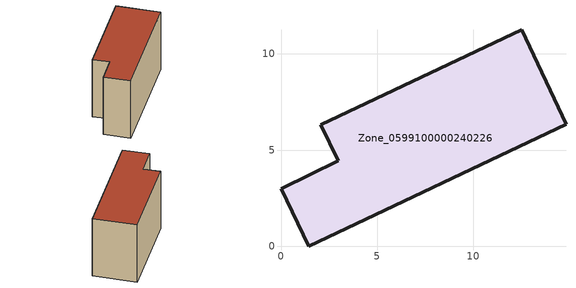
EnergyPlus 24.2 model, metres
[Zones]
Zone_0599100000240226
 floor ground (C_G): 12.53,11.25 14.84,6.35 1.44,0 0,2.98 2.99,4.43 2.08,6.32 z0
 wall outside (C_F): 14.84,6.35 12.53,11.25 2.08,6.32 2.99,4.43 0,2.98 1.44,0 14.84,6.35 z0:8.11
 roof outside (C_R): 1.44,0 14.84,6.35 12.53,11.25 2.08,6.32 2.99,4.43 0,2.98 z8.11
[BUILDING]
Pand.0599100000240226: North Axis=0; Terrain=City; Loads Convergence Tolerance Value=0.04; Temperature Convergence Tolerance Value=0.4; Solar Distribution=FullExterior; Maximum Number of Warmup Days=25; Minimum Number of Warmup Days=1
[Site:Location]
Rotterdam.The.Hague.AP_ZH_NLD Design_Conditions: Latitude=51.96; Longitude=4.45; Time Zone=1; Elevation=-4.5
[SITE:GROUNDTEMPERATURE:BUILDINGSURFACE]
18, 18, 18, 18, 18, 18, 18, 18, 18, 18, 18, 18
[MATERIAL] Thermal Absorptance=0.9; Solar Absorptance=0.7; Visible Absorptance=0.7
Name | Roughness | Thickness | Conductivity | Density | Specific Heat
G.TI.1975-1991 | MediumSmooth | 0.15 | 0.288461 | 540 | 1210
F.TI.1975-1991 | Rough | 0.3 | 0.230769 | 1920 | 840
R.TI.1975-1991 | MediumRough | 0.2 | 0.153846 | 1500 | 1000
[CONSTRUCTION]
C_G: G.TI.1975-1991
C_F: F.TI.1975-1991
C_R: R.TI.1975-1991
[ZONE]
Zone_0599100000240226: Type=1; Multiplier=1; Ceiling Height=Autocalculate; Volume=Autocalculate; Floor Area=autocalculate; Part of Total Floor Area=Yes
[ZONEINFILTRATION:DESIGNFLOWRATE]
Infil_Zone_0599100000240226: Zone or ZoneList or Space or SpaceList=Zone_0599100000240226; Schedule=AlwaysOn; Design Flow Rate Calculation Method=Flow/Area; Flow Rate per Floor Area=0.003; Constant Term Coefficient=1; Temperature Term Coefficient=0; Velocity Term Coefficient=0; Velocity Squared Term Coefficient=0
[HVACTEMPLATE:ZONE:IDEALLOADSAIRSYSTEM]
Zone_0599100000240226: Maximum Heating Supply Air Temperature=50; Minimum Cooling Supply Air Temperature=13; Maximum Heating Supply Air Humidity Ratio=0.0156; Minimum Cooling Supply Air Humidity Ratio=0.0077; Heating Limit=NoLimit; Cooling Limit=NoLimit; Dehumidification Control Type=ConstantSensibleHeatRatio; Cooling Sensible Heat Ratio=0.7; Dehumidification Setpoint=60; Humidification Control Type=None; Humidification Setpoint=30; Outdoor Air Method=None; Outdoor Air Flow Rate per Person=0.00944; Outdoor Air Flow Rate per Zone Floor Area=0; Outdoor Air Flow Rate per Zone=0; Demand Controlled Ventilation Type=None; Outdoor Air Economizer Type=NoEconomizer; Heat Recovery Type=None; Sensible Heat Recovery Effectiveness=0.7; Latent Heat Recovery Effectiveness=0.65
[ZONECONTROL:THERMOSTAT]
ThermostatControl_Zone_0599100000240226: Zone or ZoneList=Zone_0599100000240226; Control Type Schedule=DualSetpointControlType; Control 1=Thermostat_Zone_0599100000240226; Temperature Difference Between Cutout And Setpoint=0
[THERMOSTATSETPOINT:DUALSETPOINT]
Thermostat_Zone_0599100000240226: Heating Setpoint Temperature Schedule=HeatingSetpoint_Zone_0599100000240226; Cooling Setpoint Temperature Schedule=CoolingSetpoint_Zone_0599100000240226
[SCHEDULE:COMPACT]
HeatingSetpoint_Zone_0599100000240226: Through: 12/31, For: AllDays, Until: 24:00, 21
CoolingSetpoint_Zone_0599100000240226: Through: 12/31, For: AllDays, Until: 24:00, 24
DualSetpointControlType: Through: 12/31, For: AllDays, Until: 24:00, 4
AlwaysOn: Through: 12/31, For: AllDays, Until: 24:00, 1
